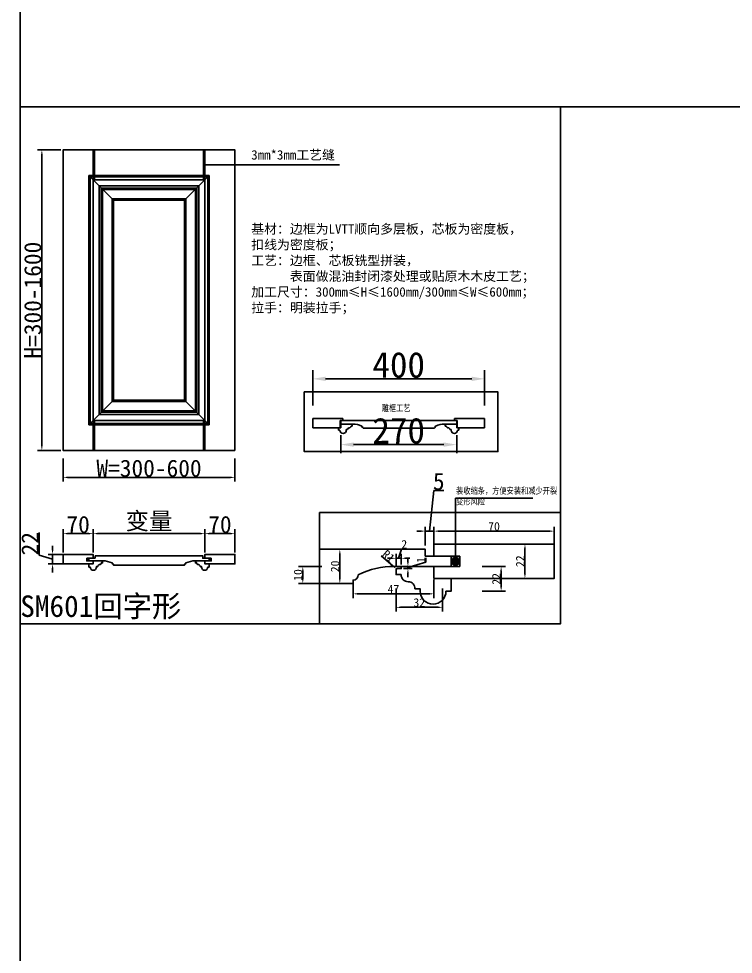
# Model space of a CAD drawing. Header units: millimetres. Extents: x 85186 to 129000, y -77269 to -36327.
# Drawn here: x 85315 to 86978, y -47978 to -45800 of the extents above; entities that cross this region are included whole.
import ezdxf

# ---------------------------------------------------------------- set-up
doc = ezdxf.new("R2010")
doc.units = ezdxf.units.MM
doc.styles.add('KLF-1_宋体', font='SimSun.ttf')
doc.styles.add('KLF_宋体', font='SimSun.ttf')
doc.styles.get("Standard").update_dxf_attribs({"font": 'SimSun.ttf'})
doc.styles.add('ZB_宋体', font='SimSun.ttf')
doc.styles.add('宋体', font='SimSun.ttf', dxfattribs={"width": 0.8})
doc.dimstyles.new('副本 客来福衣柜标注大', dxfattribs={"dimscale": 20, "dimtxt": 3, "dimasz": 1.5, "dimexe": 1, "dimexo": 1.5, "dimgap": 0.1, "dimtad": 1, "dimdec": 0, "dimzin": 0, "dimdsep": 46, "dimtxsty": 'KLF_宋体', "dimcen": 0, "dimclrd": 251, "dimclre": 251, "dimclrt": 256, "dimadec": 0, "dimazin": 0, "dimtfac": 1, "dimtdec": 0, "dimtofl": 0, "dimtmove": 1, "dimatfit": 3, "dimfxlon": 1, "dimtolj": 1, "dimtzin": 0, "dimarcsym": 0})
doc.dimstyles.new('客来福标注小', dxfattribs={"dimscale": 20, "dimtxt": 2, "dimasz": 0.5, "dimexe": 0.5, "dimexo": 0, "dimgap": 0.05, "dimtad": 1, "dimdec": 0, "dimzin": 0, "dimdsep": 46, "dimtxsty": 'Standard', "dimcen": 0, "dimclrd": 256, "dimclre": 256, "dimclrt": 256, "dimadec": 0, "dimazin": 0, "dimtfac": 1, "dimtdec": 0, "dimtofl": 0, "dimtmove": 1, "dimatfit": 3, "dimfxl": 2.2, "dimfxlon": 1, "dimtolj": 1, "dimtzin": 0, "dimarcsym": 0})

# ---------------------------------------------------------------- blocks, each defined once
blk = doc.blocks.new('*D2181')
at = {"lineweight": -2, "transparency": 16777216}
for p, q in [((85418.6, -46823.8), (85418.6, -46877.8)), ((85818.6, -46823.8), (85818.6, -46877.8)), ((85428.6, -46867.8), (85808.6, -46867.8))]:
    blk.add_line(p, q, dxfattribs=at)
at = {"transparency": 16777216}
for points in [[(85428.6, -46866.2), (85428.6, -46869.5), (85418.6, -46867.8)], [(85808.6, -46866.2), (85808.6, -46869.5), (85818.6, -46867.8)]]:
    blk.add_solid(points, dxfattribs=at)
at = {"layer": 'Defpoints', "color": 0, "transparency": 16777216}
for p in [(85418.6, -46805.2), (85818.6, -46805.2), (85818.6, -46867.8)]:
    blk.add_point(p, dxfattribs=at)
at = {"transparency": 16777216, "insert": (85618.6, -46846.8), "char_height": 40, "attachment_point": 5, "style": 'KLF-1_宋体'}
blk.add_mtext('\\A1;W=300-600', dxfattribs=at)
blk = doc.blocks.new('*D2182')
at = {"lineweight": -2, "transparency": 16777216}
for p, q in [((85413.2, -46105.2), (85359.2, -46105.2)), ((85369.2, -46115.2), (85369.2, -46795.2)), ((85413.2, -46805.2), (85359.2, -46805.2))]:
    blk.add_line(p, q, dxfattribs=at)
at = {"transparency": 16777216}
for points in [[(85367.5, -46115.2), (85370.8, -46115.2), (85369.2, -46105.2)], [(85367.5, -46795.2), (85370.8, -46795.2), (85369.2, -46805.2)]]:
    blk.add_solid(points, dxfattribs=at)
at = {"layer": 'Defpoints', "color": 0, "transparency": 16777216}
for p in [(85418.6, -46105.2), (85369.2, -46805.2), (85418.6, -46805.2)]:
    blk.add_point(p, dxfattribs=at)
at = {"transparency": 16777216, "insert": (85348.2, -46455.2), "char_height": 40, "attachment_point": 5, "rotation": 90, "style": 'KLF-1_宋体'}
blk.add_mtext('\\A1;H=300-1600', dxfattribs=at)
blk = doc.blocks.new('*D2183')
at = {"lineweight": -2, "transparency": 16777216}
for p, q in [((85418.6, -47042.8), (85418.6, -46988.8)), ((85428.6, -46998.8), (85478.6, -46998.8)), ((85488.6, -47042.8), (85488.6, -46988.8))]:
    blk.add_line(p, q, dxfattribs=at)
at = {"transparency": 16777216}
for points in [[(85428.6, -46997.2), (85428.6, -47000.5), (85418.6, -46998.8)], [(85478.6, -46997.2), (85478.6, -47000.5), (85488.6, -46998.8)]]:
    blk.add_solid(points, dxfattribs=at)
at = {"layer": 'Defpoints', "color": 0, "transparency": 16777216}
for p in [(85488.6, -46998.8), (85418.6, -47047.2), (85488.6, -47047.2)]:
    blk.add_point(p, dxfattribs=at)
at = {"transparency": 16777216, "insert": (85453.6, -46977.8), "char_height": 40, "attachment_point": 5, "style": 'KLF-1_宋体'}
blk.add_mtext('\\A1;70', dxfattribs=at)
blk = doc.blocks.new('*D2184')
at = {"lineweight": -2, "transparency": 16777216}
for p, q in [((85488.6, -47042.8), (85488.6, -46988.8)), ((85498.6, -46998.8), (85738.6, -46998.8)), ((85748.6, -47042.8), (85748.6, -46988.8))]:
    blk.add_line(p, q, dxfattribs=at)
at = {"transparency": 16777216}
for points in [[(85498.6, -46997.2), (85498.6, -47000.5), (85488.6, -46998.8)], [(85738.6, -46997.2), (85738.6, -47000.5), (85748.6, -46998.8)]]:
    blk.add_solid(points, dxfattribs=at)
at = {"layer": 'Defpoints', "color": 0, "transparency": 16777216}
for p in [(85748.6, -46998.8), (85488.6, -47047.2), (85748.6, -47047.2)]:
    blk.add_point(p, dxfattribs=at)
at = {"transparency": 16777216, "insert": (85618.6, -46971.6), "char_height": 40, "attachment_point": 5, "style": 'KLF-1_宋体'}
blk.add_mtext('\\A1;变量', dxfattribs=at)
blk = doc.blocks.new('*D2185')
at = {"lineweight": -2, "transparency": 16777216}
for p, q in [((85748.6, -47042.8), (85748.6, -46988.8)), ((85758.6, -46998.8), (85808.6, -46998.8)), ((85818.6, -47042.8), (85818.6, -46988.8))]:
    blk.add_line(p, q, dxfattribs=at)
at = {"transparency": 16777216}
for points in [[(85758.6, -46997.2), (85758.6, -47000.5), (85748.6, -46998.8)], [(85808.6, -46997.2), (85808.6, -47000.5), (85818.6, -46998.8)]]:
    blk.add_solid(points, dxfattribs=at)
at = {"layer": 'Defpoints', "color": 0, "transparency": 16777216}
for p in [(85818.6, -46998.8), (85748.6, -47047.2), (85818.6, -47047.2)]:
    blk.add_point(p, dxfattribs=at)
at = {"transparency": 16777216, "insert": (85783.6, -46977.8), "char_height": 40, "attachment_point": 5, "style": 'KLF-1_宋体'}
blk.add_mtext('\\A1;70', dxfattribs=at)
blk = doc.blocks.new('*D2218')
at = {"lineweight": -2, "transparency": 16777216}
for p, q in [((86394.1, -47075.1), (86448.1, -47075.1)), ((86438.1, -47085.1), (86438.1, -47123.1)), ((86394.1, -47133.1), (86448.1, -47133.1))]:
    blk.add_line(p, q, dxfattribs=at)
at = {"transparency": 16777216}
for points in [[(86436.4, -47085.1), (86439.7, -47085.1), (86438.1, -47075.1)], [(86436.4, -47123.1), (86439.7, -47123.1), (86438.1, -47133.1)]]:
    blk.add_solid(points, dxfattribs=at)
at = {"layer": 'Defpoints', "color": 0, "transparency": 16777216}
for p in [(86266.6, -47075.1), (86315.6, -47133.1), (86438.1, -47133.1)]:
    blk.add_point(p, dxfattribs=at)
at = {"transparency": 16777216, "insert": (86427.1, -47104.1), "char_height": 40, "attachment_point": 5, "rotation": 90, "style": 'KLF-1_宋体'}
blk.add_mtext('\\A1;{\\H0.5x;22}', dxfattribs=at)
blk = doc.blocks.new('*D2219')
at = {"lineweight": -2, "transparency": 16777216}
for p, q in [((86193.6, -47126.4), (86193.6, -47180.4)), ((86301.6, -47126.4), (86301.6, -47180.4)), ((86291.6, -47170.4), (86203.6, -47170.4))]:
    blk.add_line(p, q, dxfattribs=at)
at = {"transparency": 16777216}
for points in [[(86203.6, -47168.7), (86203.6, -47172.1), (86193.6, -47170.4)], [(86291.6, -47168.7), (86291.6, -47172.1), (86301.6, -47170.4)]]:
    blk.add_solid(points, dxfattribs=at)
at = {"layer": 'Defpoints', "color": 0, "transparency": 16777216}
for p in [(86193.6, -47088.7), (86301.6, -47103.1), (86193.6, -47170.4)]:
    blk.add_point(p, dxfattribs=at)
at = {"transparency": 16777216, "insert": (86247.6, -47159.4), "char_height": 40, "attachment_point": 5, "style": 'KLF-1_宋体'}
blk.add_mtext('\\A1;{\\H0.5x;32}', dxfattribs=at)
blk = doc.blocks.new('*D2240')
at = {"lineweight": -2, "transparency": 16777216}
for p, q in [((86271.6, -46993), (86281.1, -46898.4)), ((86281.1, -46898.4), (86304.7, -46898.4)), ((86261.6, -47026.7), (86261.6, -46983)), ((86281.6, -47028.7), (86281.6, -46983)), ((86251.6, -46993), (86241.6, -46993)), ((86261.6, -46993), (86281.6, -46993)), ((86291.6, -46993), (86301.6, -46993))]:
    blk.add_line(p, q, dxfattribs=at)
at = {"transparency": 16777216}
for points in [[(86251.6, -46991.3), (86251.6, -46994.7), (86261.6, -46993)], [(86291.6, -46991.3), (86291.6, -46994.7), (86281.6, -46993)]]:
    blk.add_solid(points, dxfattribs=at)
at = {"layer": 'Defpoints', "color": 0, "transparency": 16777216}
for p in [(86281.6, -46993), (86261.6, -47026.7), (86281.6, -47028.7)]:
    blk.add_point(p, dxfattribs=at)
at = {"transparency": 16777216, "insert": (86292.9, -46877.4), "char_height": 40, "attachment_point": 5, "style": 'KLF-1_宋体'}
blk.add_mtext('\\A1;5', dxfattribs=at)
blk = doc.blocks.new('*D2241')
at = {"lineweight": -2, "transparency": 16777216}
for p, q in [((86066.2, -47035.1), (86052.7, -47035.1)), ((86062.7, -47105.1), (86062.7, -47045.1)), ((86066.2, -47115.1), (86052.7, -47115.1))]:
    blk.add_line(p, q, dxfattribs=at)
at = {"transparency": 16777216}
for points in [[(86061, -47045.1), (86064.3, -47045.1), (86062.7, -47035.1)], [(86061, -47105.1), (86064.3, -47105.1), (86062.7, -47115.1)]]:
    blk.add_solid(points, dxfattribs=at)
at = {"layer": 'Defpoints', "color": 0, "transparency": 16777216}
for p in [(86062.7, -47035.1), (86066.2, -47035.1), (86066.2, -47115.1)]:
    blk.add_point(p, dxfattribs=at)
at = {"transparency": 16777216, "insert": (86051.7, -47075.1), "char_height": 40, "attachment_point": 5, "rotation": 90, "style": 'KLF-1_宋体'}
blk.add_mtext('\\A1;{\\H0.5x;20}', dxfattribs=at)
blk = doc.blocks.new('*D2242')
at = {"lineweight": -2, "transparency": 16777216}
for p, q in [((86468.1, -47023.1), (86503.5, -47023.1)), ((86493.5, -47033.1), (86493.5, -47093.1)), ((86468.1, -47103.1), (86503.5, -47103.1))]:
    blk.add_line(p, q, dxfattribs=at)
at = {"transparency": 16777216}
for points in [[(86491.9, -47033.1), (86495.2, -47033.1), (86493.5, -47023.1)], [(86491.9, -47093.1), (86495.2, -47093.1), (86493.5, -47103.1)]]:
    blk.add_solid(points, dxfattribs=at)
at = {"layer": 'Defpoints', "color": 0, "transparency": 16777216}
for p in [(86468.1, -47023.1), (86468.1, -47103.1), (86493.5, -47103.1)]:
    blk.add_point(p, dxfattribs=at)
at = {"transparency": 16777216, "insert": (86482.5, -47063.1), "char_height": 40, "attachment_point": 5, "rotation": 90, "style": 'ZB_宋体'}
blk.add_mtext('\\A1;{\\H0.5x;22}', dxfattribs=at)
blk = doc.blocks.new('*D2243')
at = {"lineweight": -2, "transparency": 16777216}
for p, q in [((86281.6, -47028.7), (86281.6, -46983)), ((86561.6, -47028.7), (86561.6, -46983)), ((86291.6, -46993), (86551.6, -46993))]:
    blk.add_line(p, q, dxfattribs=at)
at = {"transparency": 16777216}
for points in [[(86291.6, -46991.3), (86291.6, -46994.7), (86281.6, -46993)], [(86551.6, -46991.3), (86551.6, -46994.7), (86561.6, -46993)]]:
    blk.add_solid(points, dxfattribs=at)
at = {"layer": 'Defpoints', "color": 0, "transparency": 16777216}
for p in [(86561.6, -46993), (86281.6, -47028.7), (86561.6, -47028.7)]:
    blk.add_point(p, dxfattribs=at)
at = {"transparency": 16777216, "insert": (86421.6, -46982), "char_height": 40, "attachment_point": 5, "style": 'KLF-1_宋体'}
blk.add_mtext('\\A1;{\\H0.5x;70}', dxfattribs=at)
blk = doc.blocks.new('*D2244')
at = {"lineweight": -2, "transparency": 16777216}
for p, q in [((85362.6, -47048.7), (85362.6, -46996)), ((85394.1, -47037.2), (85394.1, -47027.2)), ((85394.1, -47058.2), (85362.6, -47048.7)), ((85435.6, -47047.2), (85384.1, -47047.2)), ((85394.1, -47047.2), (85394.1, -47069.2)), ((85435.6, -47069.2), (85384.1, -47069.2)), ((85394.1, -47079.2), (85394.1, -47089.2))]:
    blk.add_line(p, q, dxfattribs=at)
at = {"transparency": 16777216}
for points in [[(85392.4, -47037.2), (85395.8, -47037.2), (85394.1, -47047.2)], [(85392.4, -47079.2), (85395.8, -47079.2), (85394.1, -47069.2)]]:
    blk.add_solid(points, dxfattribs=at)
at = {"layer": 'Defpoints', "color": 0, "transparency": 16777216}
for p in [(85435.6, -47047.2), (85394.1, -47069.2), (85435.6, -47069.2)]:
    blk.add_point(p, dxfattribs=at)
at = {"transparency": 16777216, "insert": (85341.6, -47022.3), "char_height": 40, "attachment_point": 5, "rotation": 90, "style": 'KLF-1_宋体'}
blk.add_mtext('\\A1;22', dxfattribs=at)
blk = doc.blocks.new('*D2257')
at = {"lineweight": -2, "transparency": 16777216}
for p, q in [((86093.6, -47113.4), (86093.6, -47149)), ((86281.6, -47105.4), (86281.6, -47149)), ((86103.6, -47139), (86271.6, -47139))]:
    blk.add_line(p, q, dxfattribs=at)
at = {"transparency": 16777216}
for points in [[(86103.6, -47137.3), (86103.6, -47140.7), (86093.6, -47139)], [(86271.6, -47137.3), (86271.6, -47140.7), (86281.6, -47139)]]:
    blk.add_solid(points, dxfattribs=at)
at = {"layer": 'Defpoints', "color": 0, "transparency": 16777216}
for p in [(86093.6, -47113.4), (86281.6, -47105.4), (86281.6, -47139)]:
    blk.add_point(p, dxfattribs=at)
at = {"transparency": 16777216, "insert": (86187.6, -47128), "char_height": 40, "attachment_point": 5, "style": 'KLF-1_宋体'}
blk.add_mtext('\\A1;{\\H0.5x;47}', dxfattribs=at)
blk = doc.blocks.new('*D2258')
at = {"lineweight": -2, "transparency": 16777216}
for p, q in [((86020.5, -47075.1), (85966.5, -47075.1)), ((85976.5, -47085.1), (85976.5, -47105.1)), ((86020.5, -47115.1), (85966.5, -47115.1))]:
    blk.add_line(p, q, dxfattribs=at)
at = {"transparency": 16777216}
for points in [[(85974.9, -47085.1), (85978.2, -47085.1), (85976.5, -47075.1)], [(85974.9, -47105.1), (85978.2, -47105.1), (85976.5, -47115.1)]]:
    blk.add_solid(points, dxfattribs=at)
at = {"layer": 'Defpoints', "color": 0, "transparency": 16777216}
for p in [(86205.6, -47075.1), (85976.5, -47115.1), (86079.7, -47115.1)]:
    blk.add_point(p, dxfattribs=at)
at = {"transparency": 16777216, "insert": (85965.5, -47095.1), "char_height": 40, "attachment_point": 5, "rotation": 90, "style": 'KLF-1_宋体'}
blk.add_mtext('\\A1;{\\H0.5x;10}', dxfattribs=at)
blk = doc.blocks.new('*D2295')
at = {"lineweight": -2, "transparency": 16777216}
blk.add_line((86158.6, -47050.8), (86186.7, -47074.6), dxfattribs=at)
at = {"transparency": 16777216}
blk.add_solid([(86187.8, -47073.3), (86185.6, -47075.9), (86194.3, -47081.1)], dxfattribs=at)
at = {"layer": 'Defpoints', "color": 0, "transparency": 16777216}
for p in [(86194.3, -47081.1), (86196.6, -47083)]:
    blk.add_point(p, dxfattribs=at)
at = {"transparency": 16777216, "insert": (86175.9, -47051.1), "char_height": 40, "attachment_point": 5, "rotation": 319.7282, "style": 'ZB_宋体'}
blk.add_mtext('\\A1;{\\H0.5x;R1}', dxfattribs=at)
blk = doc.blocks.new('*D2296')
at = {"lineweight": -2, "transparency": 16777216}
for p, q in [((86193.6, -47075.6), (86193.6, -47046.2)), ((86199.6, -47056.2), (86206.1, -47034.7)), ((86205.6, -47070.7), (86205.6, -47046.2)), ((86206.1, -47034.7), (86219.1, -47034.7)), ((86183.6, -47056.2), (86173.6, -47056.2)), ((86193.6, -47056.2), (86205.6, -47056.2)), ((86215.6, -47056.2), (86225.6, -47056.2))]:
    blk.add_line(p, q, dxfattribs=at)
at = {"transparency": 16777216}
for points in [[(86183.6, -47054.5), (86183.6, -47057.8), (86193.6, -47056.2)], [(86215.6, -47054.5), (86215.6, -47057.8), (86205.6, -47056.2)]]:
    blk.add_solid(points, dxfattribs=at)
at = {"layer": 'Defpoints', "color": 0, "transparency": 16777216}
for p in [(86205.6, -47056.2), (86205.6, -47070.7), (86193.6, -47075.6)]:
    blk.add_point(p, dxfattribs=at)
at = {"transparency": 16777216, "insert": (86212.6, -47023.7), "char_height": 40, "attachment_point": 5, "style": 'KLF-1_宋体'}
blk.add_mtext('\\A1;{\\H0.5x;2}', dxfattribs=at)
blk = doc.blocks.new('*D2297')
at = {"lineweight": -2, "transparency": 16777216}
for p, q in [((86221.1, -47065.1), (86221.1, -47055.1)), ((86221.1, -47077.6), (86262.6, -47065.1)), ((86262.6, -47065.1), (86262.6, -47055)), ((86210.8, -47075.1), (86231.1, -47075.1)), ((86210.8, -47080), (86231.1, -47080)), ((86221.1, -47080), (86221.1, -47075.1)), ((86221.1, -47090), (86221.1, -47100))]:
    blk.add_line(p, q, dxfattribs=at)
at = {"transparency": 16777216}
for points in [[(86219.4, -47065.1), (86222.8, -47065.1), (86221.1, -47075.1)], [(86219.4, -47090), (86222.8, -47090), (86221.1, -47080)]]:
    blk.add_solid(points, dxfattribs=at)
at = {"layer": 'Defpoints', "color": 0, "transparency": 16777216}
for p in [(86210.8, -47075.1), (86210.8, -47080), (86221.1, -47075.1)]:
    blk.add_point(p, dxfattribs=at)
at = {"transparency": 16777216, "insert": (86251.6, -47060), "char_height": 40, "attachment_point": 5, "rotation": 90, "style": 'KLF-1_宋体'}
blk.add_mtext('\\A1;{\\H0.5x;1}', dxfattribs=at)
blk = doc.blocks.new('*D2359')
at = {"color": 251, "lineweight": -2, "transparency": 16777216}
for p, q in [((85999.7, -46700.6), (85999.7, -46618.4)), ((86399.7, -46700.6), (86399.7, -46618.4)), ((86029.7, -46638.4), (86369.7, -46638.4))]:
    blk.add_line(p, q, dxfattribs=at)
at = {"color": 251, "transparency": 16777216}
for points in [[(86029.7, -46633.4), (86029.7, -46643.4), (85999.7, -46638.4)], [(86369.7, -46633.4), (86369.7, -46643.4), (86399.7, -46638.4)]]:
    blk.add_solid(points, dxfattribs=at)
at = {"layer": 'Defpoints', "color": 0, "transparency": 16777216}
for p in [(86399.7, -46638.4), (85999.7, -46730.6), (86399.7, -46730.6)]:
    blk.add_point(p, dxfattribs=at)
at = {"transparency": 16777216, "insert": (86199.7, -46606.4), "char_height": 60, "attachment_point": 5, "style": 'KLF_宋体'}
blk.add_mtext('\\A1;400', dxfattribs=at)
blk = doc.blocks.new('*D2360')
at = {"color": 251, "lineweight": -2, "transparency": 16777216}
for p, q in [((86064.7, -46769.6), (86064.7, -46811.5)), ((86334.7, -46769.6), (86334.7, -46811.5)), ((86094.7, -46791.5), (86304.7, -46791.5))]:
    blk.add_line(p, q, dxfattribs=at)
at = {"color": 251, "transparency": 16777216}
for points in [[(86094.7, -46786.5), (86094.7, -46796.5), (86064.7, -46791.5)], [(86304.7, -46786.5), (86304.7, -46796.5), (86334.7, -46791.5)]]:
    blk.add_solid(points, dxfattribs=at)
at = {"layer": 'Defpoints', "color": 0, "transparency": 16777216}
for p in [(86064.7, -46739.6), (86334.7, -46739.6), (86334.7, -46791.5)]:
    blk.add_point(p, dxfattribs=at)
at = {"transparency": 16777216, "insert": (86199.7, -46759.5), "char_height": 60, "attachment_point": 5, "style": 'KLF_宋体'}
blk.add_mtext('\\A1;270', dxfattribs=at)

msp = doc.modelspace()

# ---------------------------------------------------------------- hatches: boundary and pattern name
h = msp.add_hatch(color=256)
edge = h.paths.add_edge_path()
edge.add_ellipse((85476.056, -47059.157), major_axis=(-2.5, 0), ratio=0.54947899, start_angle=0, end_angle=360)
h = msp.add_hatch(color=256)
edge = h.paths.add_edge_path()
edge.add_ellipse((85761.056, -47059.157), major_axis=(2.5, 0), ratio=0.54947899, start_angle=0, end_angle=360, ccw=False)
h = msp.add_hatch(color=256)
edge = h.paths.add_edge_path()
edge.add_ellipse((86331.605, -47063.105), major_axis=(10, 0), ratio=0.86945086, start_angle=0, end_angle=360, ccw=False)

# ---------------------------------------------------------------- linework, layer by layer
for p, q in [((85318.615, -36326.918), (85318.615, -77269.2)), ((85318.615, -46005.375), (128999.726, -46005.375)), ((86576.054, -46005.375), (85318.93, -46005.375)), ((85318.93, -46005.375), (86576.054, -46005.375)), ((85864.714, -46005.375), (85533.556, -46005.375)), ((86002.824, -46005.375), (85864.714, -46005.375)), ((85864.714, -46005.375), (86341.853, -46005.375)), ((86341.853, -46005.375), (86002.824, -46005.375)), ((86576.054, -46005.375), (86341.853, -46005.375)), ((86576.054, -46005.375), (86341.853, -46005.375)), ((85488.556, -46175.234), (85488.556, -46105.234)), ((85491.556, -46175.234), (85491.556, -46105.234)), ((85745.556, -46175.234), (85745.556, -46105.234)), ((85748.556, -46175.234), (85748.556, -46105.234)), ((85535.556, -46222.234), (85478.556, -46165.234)), ((85701.556, -46222.234), (85758.556, -46165.234)), ((85535.556, -46688.234), (85478.556, -46745.234)), ((85701.556, -46688.234), (85758.556, -46745.234)), ((85488.556, -46735.234), (85488.556, -46805.234)), ((85491.556, -46735.234), (85491.556, -46805.234)), ((85745.556, -46735.234), (85745.556, -46805.234)), ((85748.556, -46735.234), (85748.556, -46805.234)), ((86069.696, -46730.589), (85999.696, -46730.589)), ((85999.696, -46730.589), (85999.696, -46752.589)), ((86069.696, -46735.581), (86063.696, -46735.581)), ((86063.696, -46735.581), (86063.696, -46752.589)), ((86064.696, -46735.581), (86064.696, -46743.589)), ((86064.696, -46743.589), (86092.529, -46743.589)), ((86064.696, -46750.589), (86064.696, -46743.589)), ((86089.696, -46743.589), (86064.696, -46743.589)), ((86064.696, -46743.589), (86064.696, -46752.589)), ((86069.696, -46735.581), (86069.696, -46730.589)), ((86199.696, -46735.581), (86069.696, -46735.581)), ((86089.696, -46744.589), (86089.696, -46743.589)), ((86090.696, -46744.589), (86089.696, -46744.589)), ((86091.696, -46748.389), (86091.696, -46745.589)), ((86199.696, -46735.581), (86329.696, -46735.581)), ((86334.696, -46743.589), (86306.864, -46743.589)), ((86307.696, -46748.389), (86307.696, -46745.589)), ((86308.696, -46744.589), (86309.696, -46744.589)), ((86309.696, -46744.589), (86309.696, -46743.589)), ((86309.696, -46743.589), (86334.696, -46743.589)), ((86329.696, -46735.581), (86329.696, -46730.589)), ((86329.696, -46730.589), (86399.696, -46730.589)), ((86329.696, -46735.581), (86335.696, -46735.581)), ((86334.696, -46735.581), (86334.696, -46743.589)), ((86334.696, -46750.589), (86334.696, -46743.589)), ((86334.696, -46743.589), (86334.696, -46752.589)), ((86335.696, -46735.581), (86335.696, -46752.589)), ((86399.696, -46730.589), (86399.696, -46752.589)), ((85999.696, -46752.589), (86064.696, -46752.589)), ((86059.696, -46752.589), (86059.696, -46758.089)), ((86059.696, -46758.089), (86062.696, -46758.089)), ((86077.696, -46758.089), (86077.696, -46756.589)), ((86077.696, -46756.589), (86080.696, -46756.589)), ((86088.696, -46748.389), (86091.696, -46748.389)), ((86113.696, -46748.589), (86113.696, -46748.589)), ((86116.696, -46751.589), (86116.696, -46753.589)), ((86116.696, -46753.589), (86199.696, -46753.589)), ((86282.696, -46753.589), (86199.696, -46753.589)), ((86282.696, -46751.589), (86282.696, -46753.589)), ((86285.696, -46748.589), (86285.696, -46748.589)), ((86310.696, -46748.389), (86307.696, -46748.389)), ((86321.696, -46756.589), (86318.696, -46756.589)), ((86321.696, -46758.089), (86321.696, -46756.589)), ((86399.696, -46752.589), (86334.696, -46752.589)), ((86339.696, -46758.089), (86336.696, -46758.089)), ((86339.696, -46752.589), (86339.696, -46758.089)), ((85493.556, -47056.157), (85493.556, -47050.157)), ((85318.93, -47208.998), (86576.054, -47208.998))]:
    msp.add_line(p, q)
at = {"color": 3}
for p in [(85318.93, -47208.998), (86576.054, -46005.375)]:
    msp.add_line(p, (85318.93, -46005.375), dxfattribs=at)
at = {"color": 0}
msp.add_line((86576.054, -46005.375), (86576.054, -47208.998), dxfattribs=at)
for points in [[(85318.615, -36326.918), (128998.287, -36326.918), (128998.287, -77269.2), (85318.615, -77269.2)], [(85818.556, -46805.234), (85818.556, -46105.234), (85418.556, -46105.234), (85418.556, -46805.234)], [(85758.556, -46745.234), (85758.556, -46165.234), (85478.556, -46165.234), (85478.556, -46745.234)], [(85748.556, -46735.234), (85748.556, -46175.234), (85488.556, -46175.234), (85488.556, -46735.234)], [(85726.556, -46713.234), (85726.556, -46197.234), (85510.556, -46197.234), (85510.556, -46713.234)], [(85701.556, -46688.234), (85701.556, -46222.234), (85535.556, -46222.234), (85535.556, -46688.234)], [(86015.519, -46949.637), (86576.054, -46949.637), (86576.054, -47208.998), (86015.519, -47208.998)], [(86341.605, -47051.105), (86281.605, -47051.105), (86281.605, -47023.105), (86561.605, -47023.105), (86561.605, -47103.105), (86281.605, -47103.105), (86281.605, -47075.105), (86341.605, -47075.105)], [(85473.556, -47056.157), (85488.556, -47056.157), (85488.556, -47047.157), (85418.556, -47047.157), (85418.556, -47069.157), (85488.556, -47069.157), (85488.556, -47062.157), (85473.556, -47062.157)], [(85763.556, -47056.157), (85748.556, -47056.157), (85748.556, -47047.157), (85818.556, -47047.157), (85818.556, -47069.157), (85748.556, -47069.157), (85748.556, -47062.157), (85763.556, -47062.157)]]:
    msp.add_lwpolyline(points, close=True)
msp.add_lwpolyline([(85318.93, -46005.375), (86576.054, -46005.375), (86576.054, -47208.998), (85318.93, -47208.998)], close=True, dxfattribs=at)
at = {"color": 252}
for points in [[(85755.556, -46742.234), (85755.556, -46168.234), (85481.556, -46168.234), (85481.556, -46742.234)], [(85734.556, -46721.234), (85734.556, -46189.234), (85502.556, -46189.234), (85502.556, -46721.234)], [(85729.556, -46716.234), (85729.556, -46194.234), (85507.556, -46194.234), (85507.556, -46716.234)], [(85704.556, -46691.234), (85704.556, -46219.234), (85532.556, -46219.234), (85532.556, -46691.234)]]:
    msp.add_lwpolyline(points, close=True, dxfattribs=at)
at = {"color": 1}
msp.add_lwpolyline([(85979.812, -46668.883), (86430.697, -46668.883), (86430.697, -46807.722), (85979.812, -46807.722)], close=True, dxfattribs=at)
for points in [[(85493.556, -47050.157), (85743.556, -47050.157), (85743.556, -47056.157), (85758.556, -47056.157), (85758.556, -47062.157), (85725.724, -47062.157, 0.12503523), (85704.556, -47067.157), (85704.556, -47067.157, -0.41421356), (85701.556, -47070.157), (85701.556, -47072.157), (85535.556, -47072.157), (85535.556, -47070.157, -0.41421356), (85532.556, -47067.157), (85532.556, -47067.157, 0.12503523), (85511.388, -47062.157), (85478.556, -47062.157), (85478.556, -47056.157), (85493.556, -47056.157)], [(86015.519, -47035.105), (86261.605, -47035.105), (86261.605, -47051.105), (86321.605, -47051.105), (86321.605, -47075.105), (86190.276, -47075.105, 0.12503523), (86105.605, -47095.105), (86105.605, -47095.105, -0.41421356), (86093.605, -47107.105), (86093.605, -47115.105), (86015.519, -47115.105)]]:
    msp.add_lwpolyline(points, format="xyb")
for points in [[(86341.605, -47051.105), (86341.605, -47075.105)], [(85763.556, -47056.157), (85763.556, -47062.157)]]:
    msp.add_lwpolyline(points)
for points in [[(85507.556, -47066.957), (85510.556, -47066.957), (85510.556, -47064.157, 0.41421356), (85509.556, -47063.157), (85508.556, -47063.157), (85508.556, -47062.157), (85488.556, -47062.157), (85488.556, -47069.157), (85478.556, -47069.157), (85478.556, -47076.657), (85481.556, -47076.657, 1), (85496.556, -47076.657), (85496.556, -47075.157), (85499.556, -47075.157, -0.43700656), (85503.556, -47071.057, 0.43700656)], [(85729.556, -47066.957), (85726.556, -47066.957), (85726.556, -47064.157, -0.41421356), (85727.556, -47063.157), (85728.556, -47063.157), (85728.556, -47062.157), (85748.556, -47062.157), (85748.556, -47069.157), (85758.556, -47069.157), (85758.556, -47076.657), (85755.556, -47076.657, -1), (85740.556, -47076.657), (85740.556, -47075.157), (85737.556, -47075.157, 0.43700656), (85733.556, -47071.057, -0.43700656)], [(86205.605, -47094.305), (86193.605, -47094.305), (86193.605, -47083.022, -0.41421356), (86196.605, -47080.022), (86205.605, -47080.022), (86205.605, -47075.105), (86281.605, -47075.105), (86281.605, -47103.105), (86321.605, -47103.105), (86321.605, -47133.105), (86309.605, -47133.105, -1), (86249.605, -47133.105), (86249.605, -47127.105), (86237.605, -47127.105, 0.43700656), (86221.605, -47110.705, -0.43700656)]]:
    msp.add_lwpolyline(points, format="xyb", close=True)
for centre, radius, start, end in [((86090.696, -46745.589), 1, 0, 90), ((86093.272, -46787.751), 44.168, 62.455948, 90.963962), ((86306.121, -46787.751), 44.168, 89.036038, 117.544052), ((86308.696, -46745.589), 1, 90, 180), ((86070.196, -46758.089), 7.5, 180, 0), ((86084.594, -46756.39), 3.903, 88.496033, 182.918606), ((86084.799, -46748.587), 3.903, 268.496033, 2.918606), ((86116.696, -46748.589), 3, 180, 270), ((86282.696, -46748.589), 3, 270, 0), ((86314.594, -46748.587), 3.903, 177.081394, 271.503967), ((86314.799, -46756.39), 3.903, 357.081394, 91.503967), ((86329.196, -46758.089), 7.5, 180, 0)]:
    msp.add_arc(centre, radius, start, end)
msp.add_ellipse((85476.056, -47059.157), major_axis=(-2.5, 0), ratio=0.54947899)
at = {"extrusion": (0, 0, -1)}
for centre, major_axis, ratio in [((85761.056, -47059.157), (2.5, 0), 0.54947899), ((86331.605, -47063.105), (10, 0), 0.86945086)]:
    msp.add_ellipse(centre, major_axis=major_axis, ratio=ratio, dxfattribs=at)

# ---------------------------------------------------------------- texts
at = {"lineweight": 25, "attachment_point": 1}
for s, insert, char_height, width, style in [('3mm*3mm工艺缝', (85856.49, -46105.875), 22, 652.72448, 'ZB_宋体'), ('基材：边框为LVTT顺向多层板，芯板为密度板，扣线为密度板；\\P工艺：边框、芯板铣型拼装，\\P      表面做混油封闭漆处理或贴原木木皮工艺；\\P加工尺寸：300mm≤H≤1600mm/300mm≤W≤600mm；\\P拉手：明装拉手；', (85856.49, -46278.354), 22, 652.72448, 'ZB_宋体'), ('SM601回字形', (85318.93, -47142.796), 50, 6766.6201, 'KLF-1_宋体')]:
    msp.add_mtext(s, dxfattribs=dict(at, insert=insert, char_height=char_height, width=width, style=style))
at = {"color": 1, "insert": (86160.003, -46698.993), "char_height": 15, "width": 238.48492, "attachment_point": 1, "style": '宋体'}
msp.add_mtext('雕框工艺', dxfattribs=at)
at = {"color": 0, "insert": (86333.228, -46891.352), "char_height": 15, "width": 238.48492, "attachment_point": 1, "style": '宋体'}
msp.add_mtext('装收缩条，方便安装和减少开裂变形风险', dxfattribs=at)

# ---------------------------------------------------------------- dimensions: what is measured, and where the dimension line sits
at = {"color": 0}
for base, p1, p2, text, override, picture, middle in [((85369.176, -46805.234), (85418.556, -46105.234), (85418.556, -46805.234), 'H=300-1600', {"dimtxsty": 'KLF-1_宋体'}, '*D2182', (85348.176, -46455.234)), ((85394.091, -47069.157), (85435.639, -47047.157), (85435.639, -47069.157), '22', {"dimtxsty": 'KLF-1_宋体'}, '*D2244', (85341.591, -47047.707)), ((86493.527, -47103.105), (86468.124, -47023.105), (86468.124, -47103.105), '{\\H0.5x;22}', {"dimtxsty": 'ZB_宋体', "dimfxl": 5, "dimarcsym": 1}, '*D2242', (86482.527, -47063.105)), ((86062.668, -47035.105), (86066.205, -47115.105), (86066.205, -47035.105), '{\\H0.5x;20}', {"dimtxsty": 'KLF-1_宋体'}, '*D2241', (86051.668, -47075.105)), ((86221.109, -47075.105), (86210.794, -47080.022), (86210.794, -47075.105), '{\\H0.5x;1}', {"dimtxsty": 'KLF-1_宋体'}, '*D2297', (86251.609, -47064.113)), ((85976.543, -47115.105), (86205.605, -47075.105), (86079.686, -47115.105), '{\\H0.5x;10}', {"dimtxsty": 'KLF-1_宋体'}, '*D2258', (85965.543, -47095.105)), ((86438.052, -47133.105), (86266.646, -47075.105), (86315.605, -47133.105), '{\\H0.5x;22}', {"dimtxsty": 'KLF-1_宋体'}, '*D2218', (86427.052, -47104.105))]:
    dim = msp.add_linear_dim(base=base, p1=p1, p2=p2, angle=90, text=text, dimstyle='客来福标注小', override=override, dxfattribs=at)
    dim.commit()
    dim.dimension.update_dxf_attribs({"geometry": picture, "text_midpoint": middle})
at = {"color": 1}
for base, p1, p2, picture, middle in [((86399.696, -46638.435), (85999.696, -46730.589), (86399.696, -46730.589), '*D2359', (86199.696, -46606.435)), ((86334.696, -46791.452), (86064.696, -46739.585), (86334.696, -46739.585), '*D2360', (86199.696, -46759.452))]:
    dim = msp.add_linear_dim(base=base, p1=p1, p2=p2, dimstyle='副本 客来福衣柜标注大', override={"dimfxl": 4}, dxfattribs=at)
    dim.commit()
    dim.dimension.update_dxf_attribs({"geometry": picture, "text_midpoint": middle})
at = {"color": 0}
for base, p1, p2, text, picture, middle in [((85818.556, -46867.834), (85418.556, -46805.234), (85818.556, -46805.234), 'W=300-600', '*D2181', (85618.556, -46846.834)), ((85748.556, -46998.848), (85488.556, -47047.157), (85748.556, -47047.157), '变量', '*D2184', (85618.556, -46971.592)), ((86561.605, -46993.003), (86281.605, -47028.701), (86561.605, -47028.701), '{\\H0.5x;70}', '*D2243', (86421.605, -46982.003)), ((86205.605, -47056.172), (86193.605, -47075.558), (86205.605, -47070.743), '{\\H0.5x;2}', '*D2296', (86207.055, -47023.672)), ((86193.605, -47170.405), (86301.605, -47103.105), (86193.605, -47088.663), '{\\H0.5x;32}', '*D2219', (86247.605, -47159.405)), ((86281.605, -47138.987), (86093.605, -47113.409), (86281.605, -47105.409), '{\\H0.5x;47}', '*D2257', (86187.605, -47127.987))]:
    dim = msp.add_linear_dim(base=base, p1=p1, p2=p2, text=text, dimstyle='客来福标注小', override={"dimtxsty": 'KLF-1_宋体'}, dxfattribs=at)
    dim.commit()
    dim.dimension.update_dxf_attribs({"geometry": picture, "text_midpoint": middle})
dim = msp.add_linear_dim(base=(86281.605, -46993.003), p1=(86261.605, -47026.701), p2=(86281.605, -47028.701), text='5', dimstyle='客来福标注小', override={"dimtxsty": 'KLF-1_宋体'}, dxfattribs=at)
dim.commit()
dim.dimension.update_dxf_attribs({"geometry": '*D2240', "text_midpoint": (86282.055, -46898.417), "dimtype": 160})
for base, p1, p2, picture, middle in [((85488.556, -46998.848), (85418.556, -47047.157), (85488.556, -47047.157), '*D2183', (85453.556, -46977.848)), ((85818.556, -46998.848), (85748.556, -47047.157), (85818.556, -47047.157), '*D2185', (85783.556, -46977.848))]:
    dim = msp.add_linear_dim(base=base, p1=p1, p2=p2, dimstyle='客来福标注小', override={"dimtxsty": 'KLF-1_宋体'}, dxfattribs=at)
    dim.commit()
    dim.dimension.update_dxf_attribs({"geometry": picture, "text_midpoint": middle})
dim = msp.add_radius_dim(center=(86196.605, -47083.022), mpoint=(86194.316, -47081.083), text='{\\H0.5x;R1}', dimstyle='客来福标注小', override={"dimtxsty": 'ZB_宋体', "dimfxl": 5, "dimarcsym": 1}, dxfattribs=at)
dim.commit()
dim.dimension.update_dxf_attribs({"geometry": '*D2295', "text_midpoint": (86175.941, -47051.098)})

# ---------------------------------------------------------------- leaders
for points in [[(85748.556, -46140.234), (86061.876, -46140.234)], [(86331.605, -47057.61), (86331.605, -46916.351), (86512.002, -46916.351)]]:
    msp.add_leader(points, dimstyle='客来福标注小', override={"dimgap": 0.05, "dimtad": 0, "dimfxl": 5, "dimarcsym": 1}, dxfattribs=at)

doc.saveas('drawing.dxf')
